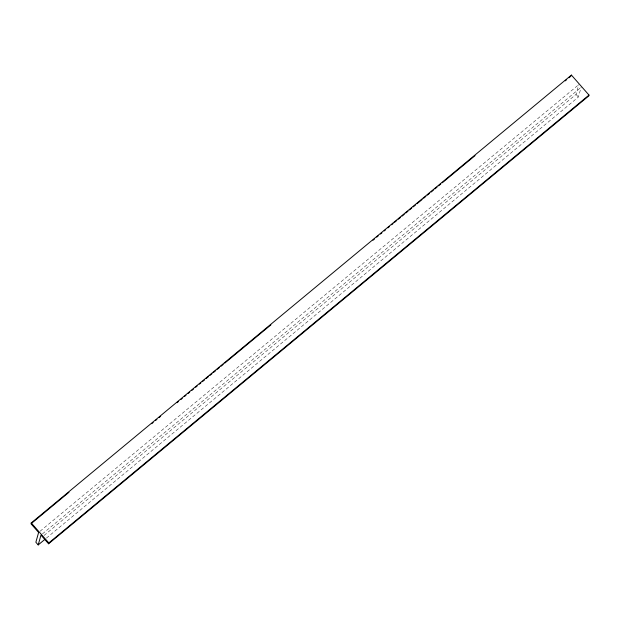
<?xml version="1.0" encoding="UTF-8"?>
<svg xmlns="http://www.w3.org/2000/svg" width="620" height="620" viewBox="0 0 620 620"><rect width="100%" height="100%" fill="white"/><g stroke="black" fill="none" stroke-linecap="round" stroke-linejoin="round"><path stroke-width="0.46" stroke-dasharray="3.1 2.33" d="M44.059 535.455L576.042 94.403L578.793 84.599M46.407 538.121L578.382 97.069L581.142 87.265M40.114 531.216L578.049 85.219M42.455 533.882L580.398 87.885M576.042 94.403L578.382 97.069"/><path stroke-width="0.93" d="M38.207 544.918L40.967 535.114L48.585 543.779L588.76 95.93L589 95.077L571.415 75.082L31.24 522.931L31 523.784L38.618 532.448L35.867 542.252L38.207 544.918L44.919 539.361M48.585 543.779L48.825 542.926L589 95.077M571.175 75.934L571.415 75.082M31.744 523.164L68.998 492.28M151.699 423.716L153.194 422.476M155.426 420.624L156.914 419.391M159.154 417.531L160.642 416.299M177.033 402.713L178.521 401.473M180.761 399.621L182.249 398.389M184.481 396.529L185.977 395.297M188.209 393.444L189.697 392.212M191.936 390.352L193.425 389.12M195.657 387.267L197.152 386.028M199.384 384.175L200.872 382.943M202.368 381.711L204.6 379.851M206.088 378.619L208.328 376.766M209.816 375.526L212.048 373.674M213.544 372.442L215.776 370.59M217.263 369.349L219.503 367.497M220.991 366.265L223.231 364.413M224.719 363.173L270.909 324.88M372.984 240.25L374.48 239.01M376.712 237.158L378.2 235.926M380.44 234.073L381.928 232.833M384.16 230.981L385.656 229.749M387.887 227.897L389.376 226.656M391.615 224.804L393.103 223.572M394.591 222.332L396.831 220.48M398.319 219.248L400.551 217.395M402.047 216.155L404.279 214.303M405.767 213.071L408.007 211.219M409.495 209.978L411.726 208.126M413.222 206.894L415.454 205.042M416.942 203.802L422.158 199.477M423.654 198.245L425.886 196.393M427.374 195.153L429.614 193.3M431.101 192.068L433.334 190.216M434.829 188.976L437.061 187.124M438.549 185.892L440.789 184.039M442.277 182.799L475.06 155.62M565.215 80.879L566.703 79.639M568.935 77.787L570.431 76.555M31.24 522.931L48.825 542.926"/></g></svg>
